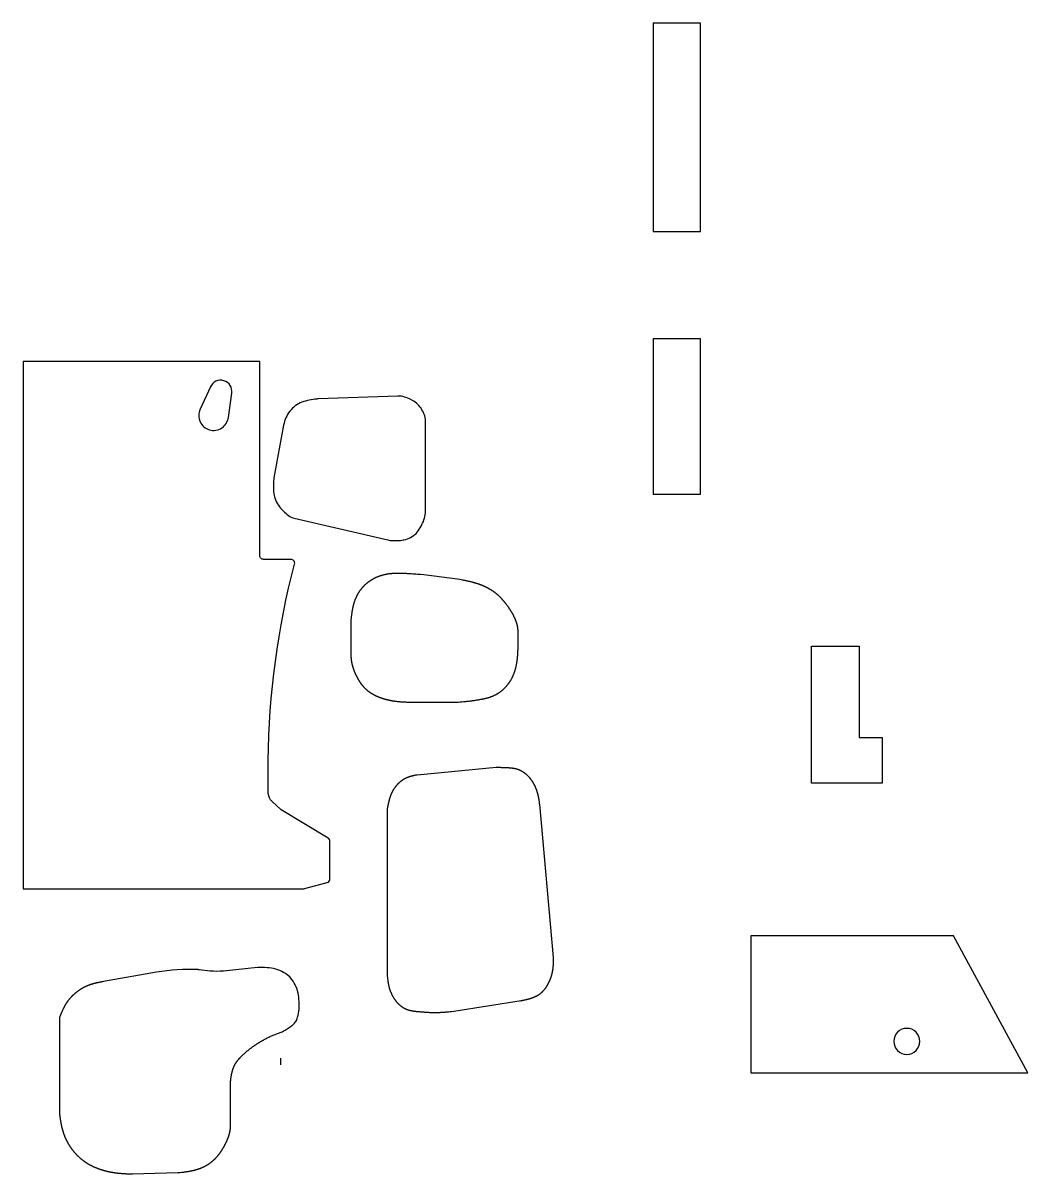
# Model space of a CAD drawing. Extents: x -2624 to 3290, y -1203 to 2810.
# Drawn here: x 586 to 3290, y -769 to 2328 of the extents above; entities that cross this region are included whole.
import ezdxf

# ---------------------------------------------------------------- set-up
doc = ezdxf.new("R2010")
doc.units = 0
doc.layers.get('0').update_dxf_attribs({"linetype": 'CONTINUOUS'})
doc.layers.add('LAYER1', color=18, linetype='CONTINUOUS')

msp = doc.modelspace()

# ---------------------------------------------------------------- linework, layer by layer
for points in [[(2281.7, 1766.8), (2409.7, 1766.8), (2409.7, 2327.8), (2281.7, 2327.8)], [(2281.7, 1060.6), (2409.7, 1060.6), (2409.7, 1478.6), (2281.7, 1478.6)]]:
    msp.add_lwpolyline(points, close=True)
msp.add_lwpolyline([(2964.4, -376.7, 0.414214), (2929.4, -411.7, 0.414214), (2964.4, -446.7, 0.414214), (2999.4, -411.7, 0.414214)], format="xyb", close=True)
at = {"layer": 'LAYER1'}
for points in [[(1343.8, -0.8), (1404.9, 15.6, 0.339454), (1412.3, 25.2), (1412.3, 126.7, 0.263597), (1407.4, 135.3), (1281.3, 210.9), (1256.3, 233.9, -0.176542), (1246.3, 254.9), (1246.3, 343.9, -0.061944), (1317, 872.3, 0.491551), (1307.3, 884.9), (1233.3, 884.9, -0.414214), (1223.3, 894.9), (1223.3, 1416.9), (586.3, 1416.9), (586.3, -1.1), (1341.2, -1.1, 0.065543)], [(1063, 1288.6, 0.458397), (1088.1, 1233.5, 0.458397), (1138.9, 1266.5), (1147.8, 1331.7, 0.891052), (1090.7, 1348.7)], [(1300.8, 1002.8, 0.108354), (1316.3, 995.5), (1567.6, 937.1, 0.041646), (1574.2, 936.1), (1578.9, 935.8), (1583.6, 935.6), (1588.2, 935.5), (1592.9, 935.5), (1597.5, 935.7), (1602.2, 936.1), (1608.9, 937.1), (1611.4, 937.6), (1616, 938.7), (1620.5, 940.2), (1624.9, 941.9), (1629.2, 943.9), (1633.3, 946.2), (1637.1, 948.8), (1639.9, 951.1), (1644, 954.9), (1647.1, 958.4), (1649.9, 962.1), (1652.5, 965.9), (1655, 970), (1657.3, 974.1), (1660.5, 980.4), (1661.5, 982.7), (1663.5, 987), (1665.2, 991.4), (1666.7, 995.9), (1667.9, 1000.4), (1668.7, 1004.9), (1668.9, 1009.6), (1668.9, 1262.1), (1668.2, 1266.5), (1667.1, 1270.9), (1665.7, 1275.3), (1664, 1279.5), (1662, 1283.6), (1659.8, 1287.6), (1657.3, 1291.5), (1655.2, 1294.3), (1651.6, 1298.5), (1648.4, 1301.7), (1645.1, 1304.8), (1641.5, 1307.6), (1637.8, 1310.2), (1633.9, 1312.6), (1628.2, 1315.8), (1625.9, 1316.9), (1621.7, 1318.7), (1617.4, 1320.4), (1613, 1321.7), (1608.6, 1322.8), (1604.2, 1323.7), (1599.7, 1324.2), (1595.2, 1324.4), (1380.1, 1316.5, 0.020033), (1376.9, 1316.3), (1371.7, 1315.6), (1366.6, 1314.9), (1361.4, 1314.1), (1356.4, 1313.2), (1351.4, 1312.1), (1346.4, 1310.9), (1341.6, 1309.4), (1336.8, 1307.7), (1332.1, 1305.7), (1327.6, 1303.4), (1323.2, 1300.8), (1319, 1297.9), (1314.9, 1294.7), (1311, 1291.3), (1307.4, 1287.5), (1304.1, 1283.6), (1301.1, 1279.4), (1298.3, 1275.1), (1296, 1270.6), (1293.9, 1265.9), (1292, 1261.2), (1290.2, 1256.4), (1288.6, 1251.5, 0.035134), (1287.2, 1246.1), (1261.6, 1104.5, 0.024518), (1261.1, 1100.6), (1260.7, 1095.7), (1260.4, 1090.8), (1260.1, 1085.8), (1260, 1080.9), (1260, 1076.1), (1260.1, 1071.2), (1260.5, 1066.4), (1261.1, 1061.7), (1262, 1056.9), (1262.9, 1053.1), (1264.6, 1047.7), (1266.4, 1043.1), (1268.5, 1038.7), (1270.9, 1034.4), (1273.5, 1030.3), (1276.4, 1026.3), (1278.9, 1023.1), (1282.6, 1018.9), (1286, 1015.4), (1289.6, 1012.1), (1293.2, 1008.9), (1297, 1005.8)], [(880.8, -768.5), (1003.3, -764.8, 0.018859), (1006.3, -764.6), (1009.4, -764.3), (1012.6, -763.9), (1014.2, -763.7), (1015.8, -763.6), (1017.3, -763.4), (1018.9, -763.2), (1020.5, -763), (1022.1, -762.8), (1023.6, -762.6), (1025.2, -762.4), (1026.8, -762.2), (1028.3, -761.9), (1029.9, -761.7), (1031.5, -761.4), (1033, -761.2), (1033.8, -761.1), (1034.6, -760.9), (1035.4, -760.8), (1036.1, -760.6), (1036.9, -760.5), (1037.7, -760.4), (1038.5, -760.2), (1039.2, -760.1), (1040, -759.9), (1040.8, -759.7), (1041.6, -759.6), (1042.3, -759.4), (1043.1, -759.2), (1043.9, -759.1), (1044.6, -758.9), (1045.4, -758.7), (1046.2, -758.5), (1046.9, -758.3), (1047.7, -758.1), (1048.5, -757.9), (1049.2, -757.7), (1050, -757.5), (1050.8, -757.3), (1051.5, -757.1), (1052.3, -756.9), (1053, -756.7), (1053.8, -756.5), (1054.5, -756.2), (1055.3, -756), (1056.1, -755.8), (1056.8, -755.5), (1057.6, -755.3), (1058.3, -755), (1059.1, -754.7), (1059.8, -754.5), (1060.6, -754.2), (1061.3, -753.9), (1062, -753.7), (1062.8, -753.4), (1063.5, -753.1), (1064.3, -752.8), (1065, -752.5), (1065.7, -752.2), (1066.5, -751.9), (1067.2, -751.6), (1067.9, -751.2), (1068.7, -750.9), (1069.4, -750.6), (1070.1, -750.3), (1070.8, -749.9), (1071.6, -749.6), (1072.3, -749.2), (1073, -748.9), (1073.7, -748.5), (1074.4, -748.2), (1075.1, -747.8), (1075.8, -747.4), (1076.5, -747.1), (1077.3, -746.7), (1078, -746.3), (1078.6, -745.9), (1079.3, -745.5), (1080, -745.1), (1080.7, -744.7), (1081.4, -744.3), (1082.1, -743.9), (1082.8, -743.5), (1083.5, -743.1), (1084.1, -742.7), (1084.8, -742.2), (1085.5, -741.8), (1086.1, -741.4), (1086.8, -740.9), (1087.4, -740.5), (1088.1, -740), (1088.8, -739.6), (1089.4, -739.1), (1090, -738.6), (1090.7, -738.2), (1091.3, -737.7), (1092, -737.2), (1092.6, -736.8), (1093.2, -736.3), (1093.8, -735.8), (1094.5, -735.3), (1095.1, -734.8), (1095.7, -734.3), (1096.3, -733.8), (1096.9, -733.3), (1097.5, -732.8), (1098.1, -732.2), (1098.7, -731.7), (1099.3, -731.2), (1099.9, -730.6), (1100.4, -730.1), (1101, -729.6), (1101.6, -729), (1102.1, -728.5), (1102.7, -727.9), (1103.3, -727.4), (1103.8, -726.8), (1104.4, -726.2), (1104.9, -725.7), (1105.5, -725.1), (1106, -724.5), (1106.5, -724), (1107.1, -723.4), (1107.6, -722.8), (1108.1, -722.2), (1108.6, -721.6), (1109.2, -721), (1109.7, -720.4), (1110.2, -719.8), (1110.7, -719.2), (1111.2, -718.6), (1111.7, -718), (1112.2, -717.4), (1112.7, -716.7), (1113.2, -716.1), (1113.6, -715.5), (1114.1, -714.9), (1114.6, -714.2), (1115.1, -713.6), (1115.6, -713), (1116, -712.3), (1116.5, -711.7), (1117, -711), (1117.4, -710.4), (1117.9, -709.7), (1118.3, -709.1), (1118.8, -708.4), (1119.2, -707.8), (1119.7, -707.1), (1120.1, -706.4), (1120.5, -705.8), (1121, -705.1), (1121.4, -704.4), (1121.8, -703.8), (1122.3, -703.1), (1122.7, -702.4), (1123.1, -701.7), (1123.5, -701), (1123.9, -700.3), (1124.4, -699.7), (1124.8, -699), (1125.2, -698.3), (1125.6, -697.6), (1126, -696.9), (1126.4, -696.2), (1126.8, -695.5), (1127.2, -694.8), (1127.6, -694.1), (1128, -693.4), (1128.3, -692.7), (1128.7, -692), (1129.1, -691.2), (1129.5, -690.5), (1129.9, -689.8), (1130.2, -689.1), (1130.6, -688.4), (1131, -687.7), (1131.3, -686.9), (1131.7, -686.2), (1132, -685.5), (1132.4, -684.8), (1132.7, -684), (1133.1, -683.3), (1133.4, -682.6), (1133.8, -681.9), (1134.1, -681.1), (1134.4, -680.4), (1134.8, -679.7), (1135.1, -678.9), (1135.4, -678.2), (1135.7, -677.4), (1136, -676.7), (1136.3, -676), (1136.6, -675.2), (1136.9, -674.5), (1137.2, -673.7), (1137.5, -673), (1137.8, -672.2), (1138.1, -671.5), (1138.4, -670.7), (1138.6, -670), (1138.9, -669.2), (1139.2, -668.5), (1139.4, -667.7), (1139.7, -666.9), (1139.9, -666.2), (1140.1, -665.4), (1140.4, -664.7), (1140.6, -663.9), (1140.8, -663.2), (1141.1, -662.4), (1141.3, -661.6), (1141.5, -660.9), (1141.7, -660.1), (1141.9, -659.3), (1142.1, -658.6), (1142.3, -657.8), (1142.4, -657), (1142.6, -656.3), (1142.8, -655.5), (1143, -654.7), (1143.1, -653.9), (1143.3, -653.2), (1143.4, -652.4), (1143.5, -651.6), (1143.7, -650.9), (1143.8, -650.1), (1143.9, -649.3), (1144, -648.5), (1144.1, -647.7), (1144.2, -647), (1144.3, -646.2), (1144.4, -645.4), (1144.5, -644.6), (1144.6, -643.9), (1144.6, -643.1), (1144.7, -642.3), (1144.8, -641.5), (1144.8, -521.4, -0.035706), (1145.2, -515.7), (1145.5, -513.1), (1145.7, -511.8), (1145.9, -510.5), (1146.1, -509.2), (1146.3, -507.9), (1146.6, -506.6), (1146.8, -505.3), (1147, -504), (1147.2, -502.7), (1147.5, -501.4), (1147.6, -500.8), (1147.7, -500.2), (1147.8, -499.5), (1148, -498.9), (1148.1, -498.2), (1148.2, -497.6), (1148.4, -497), (1148.5, -496.3), (1148.7, -495.7), (1148.8, -495.1), (1149, -494.5), (1149.1, -493.8), (1149.3, -493.2), (1149.4, -492.6), (1149.6, -492), (1149.8, -491.4), (1149.9, -490.7), (1150.1, -490.1), (1150.3, -489.5), (1150.5, -488.9), (1150.6, -488.3), (1150.8, -487.7), (1151, -487.1), (1151.2, -486.5), (1151.4, -485.9), (1151.6, -485.3), (1151.8, -484.7), (1152, -484.1), (1152.3, -483.5), (1152.5, -482.9), (1152.7, -482.3), (1153, -481.7), (1153.2, -481.1), (1153.4, -480.5), (1153.7, -479.9), (1153.9, -479.4), (1154.2, -478.8), (1154.5, -478.2), (1154.7, -477.6), (1155, -477.1), (1155.3, -476.5), (1155.6, -475.9), (1155.8, -475.4), (1156.1, -474.8), (1156.4, -474.3), (1156.8, -473.7), (1157.1, -473.1), (1157.4, -472.6), (1157.7, -472.1), (1158, -471.5), (1158.4, -471), (1158.7, -470.4), (1159, -469.9), (1159.4, -469.4), (1159.7, -468.8), (1160.1, -468.3), (1160.5, -467.8), (1160.8, -467.2), (1161.2, -466.7), (1161.6, -466.2), (1161.9, -465.7), (1162.3, -465.2), (1162.7, -464.6), (1163.1, -464.1), (1163.5, -463.6), (1163.9, -463.1), (1164.3, -462.6), (1164.7, -462.1), (1165.1, -461.6), (1165.5, -461.1), (1165.9, -460.6), (1166.3, -460.1), (1166.8, -459.6), (1167.2, -459.1), (1167.6, -458.6), (1168, -458.1), (1168.5, -457.7), (1168.9, -457.2), (1169.3, -456.7), (1169.8, -456.2), (1170.2, -455.7), (1170.7, -455.3), (1171.1, -454.8), (1171.6, -454.3), (1172, -453.8), (1172.5, -453.4), (1172.9, -452.9), (1173.4, -452.4), (1173.9, -452), (1174.3, -451.5), (1174.8, -451), (1175.3, -450.6), (1176.2, -449.7), (1177.2, -448.8), (1178.1, -447.9), (1179.1, -447), (1180, -446.1), (1181, -445.2), (1182, -444.3), (1182.9, -443.5), (1183.9, -442.6), (1184.9, -441.7), (1185.9, -440.9), (1186.9, -440), (1187.8, -439.2), (1188.8, -438.4), (1189.8, -437.5), (1190.8, -436.7), (1191.8, -435.9), (1192.8, -435.1), (1193.8, -434.3), (1194.8, -433.5), (1195.8, -432.7), (1196.9, -431.9), (1197.9, -431.1), (1198.9, -430.3), (1199.9, -429.5), (1200.9, -428.8), (1202, -428), (1203, -427.2), (1204, -426.5), (1205.1, -425.7), (1206.1, -425), (1207.2, -424.3), (1208.2, -423.5), (1209.3, -422.8), (1210.3, -422.1), (1211.4, -421.4), (1212.5, -420.7), (1213.5, -420), (1214.6, -419.3), (1215.7, -418.6), (1216.8, -417.9), (1217.9, -417.2), (1218.9, -416.5), (1220, -415.8), (1221.1, -415.2), (1222.2, -414.5), (1223.3, -413.9), (1224.4, -413.2), (1225.5, -412.5), (1226.6, -411.9), (1227.8, -411.3), (1228.9, -410.6), (1230, -410), (1231.1, -409.3), (1232.2, -408.7), (1233.3, -408.1), (1234.5, -407.5), (1235.6, -406.8), (1236.7, -406.2), (1237.9, -405.6), (1239, -405), (1241.3, -403.8), (1243.5, -402.5), (1245.8, -401.3), (1248.1, -400.1), (1250.4, -398.9, -0.031309), (1254.9, -396.8), (1280.9, -387, 0.039688), (1286.6, -384.3), (1286.5, -384.4), (1289.1, -382.8), (1291.8, -381.3), (1294.4, -379.7), (1297.1, -378.1), (1299.7, -376.5), (1302.8, -374.5), (1304.9, -373.1), (1307.4, -371.3), (1309.9, -369.4), (1312.3, -367.4), (1314.5, -365.4), (1316.7, -363.1), (1318.8, -360.5), (1320.3, -358.2), (1321.8, -355.6), (1323.1, -352.8), (1324.3, -349.9), (1325.3, -347), (1326.2, -344), (1326.8, -341.5), (1327.5, -337.9), (1328, -334.9), (1328.4, -331.8), (1328.8, -328.8), (1329.1, -325.7), (1329.3, -322.6), (1329.6, -319.6), (1329.7, -317.7, 0.028073), (1329.7, -315.4), (1329.5, -310.7), (1329.2, -304.8), (1328.8, -299), (1328.2, -293.2), (1327.4, -287.5), (1326.4, -281.8), (1325.1, -276.2), (1323.8, -271.5), (1321.5, -265.2), (1319, -259.9), (1316.3, -254.8), (1313.1, -249.8), (1309.7, -245.1), (1305.8, -240.7), (1303.8, -238.5), (1297.2, -232.8), (1292.5, -229.3), (1287.5, -226.2), (1282.4, -223.5), (1277, -221.1), (1271.6, -219), (1266.8, -217.5), (1260.4, -216), (1254.7, -214.9), (1249, -214.1), (1243.2, -213.6), (1237.4, -213.1), (1231.6, -212.8), (1229.5, -212.7, 0.037514), (1217.6, -213), (1125.5, -222.5, -0.047559), (1089.7, -222.7), (1060.4, -219.1, 0.018863), (1057.3, -218.8, 0.055805), (945.8, -225.9), (802.9, -251.1), (800.4, -251.5), (797.9, -252), (796.7, -252.2), (795.4, -252.4), (794.2, -252.7), (792.9, -252.9), (791.7, -253.1), (790.5, -253.4), (789.2, -253.6), (788, -253.9), (786.7, -254.1), (785.5, -254.4), (784.3, -254.7), (783, -255), (781.8, -255.2), (780.6, -255.5), (779.3, -255.8), (778.1, -256.1), (776.9, -256.5), (776.3, -256.6), (775.7, -256.8), (775.1, -256.9), (774.5, -257.1), (773.9, -257.3), (773.2, -257.5), (772.6, -257.6), (772, -257.8), (771.4, -258), (770.8, -258.2), (770.2, -258.4), (769.6, -258.6), (769, -258.8), (768.4, -259), (767.8, -259.2), (767.2, -259.4), (766.6, -259.6), (766, -259.8), (765.5, -260), (764.9, -260.2), (764.3, -260.4), (763.7, -260.6), (763.1, -260.9), (762.5, -261.1), (761.9, -261.3), (761.3, -261.6), (760.7, -261.8), (760.2, -262), (759.6, -262.3), (759, -262.5), (758.4, -262.8), (757.8, -263), (757.3, -263.3), (756.7, -263.5), (756.1, -263.8), (755.5, -264.1), (754.9, -264.3), (754.4, -264.6), (753.8, -264.9), (753.2, -265.2), (752.7, -265.4), (752.1, -265.7), (751.5, -266), (751, -266.3), (750.4, -266.6), (749.8, -266.9), (749.3, -267.2), (748.7, -267.5), (748.2, -267.8), (747.6, -268.1), (747.1, -268.4), (746.5, -268.7), (746, -269), (745.4, -269.3), (744.9, -269.6), (744.3, -270), (743.8, -270.3), (743.2, -270.6), (742.7, -270.9), (742.1, -271.3), (741.6, -271.6), (741.1, -272), (740.5, -272.3), (740, -272.6), (739.4, -273), (738.9, -273.3), (738.4, -273.7), (737.9, -274), (737.3, -274.4), (736.8, -274.7), (736.3, -275.1), (735.8, -275.5), (735.2, -275.8), (734.7, -276.2), (734.2, -276.6), (733.7, -277), (733.2, -277.3), (732.7, -277.7), (732.2, -278.1), (731.6, -278.5), (731.1, -278.9), (730.6, -279.2), (730.1, -279.6), (729.6, -280), (729.1, -280.4), (728.6, -280.8), (728.1, -281.2), (727.6, -281.6), (727.1, -282), (726.7, -282.4), (726.2, -282.8), (725.7, -283.3), (725.2, -283.7), (724.7, -284.1), (724.2, -284.5), (723.8, -284.9), (723.3, -285.3), (722.8, -285.8), (722.3, -286.2), (721.9, -286.6), (721.4, -287.1), (720.9, -287.5), (720.5, -287.9), (720, -288.4), (719.5, -288.8), (719.1, -289.2), (718.6, -289.7), (718.2, -290.1), (717.7, -290.6), (717.3, -291), (716.8, -291.5), (716.4, -291.9), (716, -292.4), (715.5, -292.9), (715.1, -293.3), (714.7, -293.8), (714.2, -294.3), (713.8, -294.7), (713.4, -295.2), (712.9, -295.7), (712.5, -296.1), (712.1, -296.6), (711.7, -297.1), (711.3, -297.6), (710.9, -298.1), (710.5, -298.6), (710.1, -299), (709.7, -299.5), (709.3, -300), (708.9, -300.5), (708.5, -301), (708.1, -301.5), (707.7, -302), (707.3, -302.5), (706.9, -303), (706.6, -303.5), (706.2, -304), (705.8, -304.5), (705.4, -305), (705.1, -305.6), (704.7, -306.1), (704.4, -306.6), (704, -307.1), (703.6, -307.6), (703.3, -308.2), (702.9, -308.7), (702.6, -309.2), (702.3, -309.7), (701.9, -310.3), (701.6, -310.8), (701.3, -311.3), (700.9, -311.9), (700.6, -312.4), (700.3, -313), (700, -313.5), (699.6, -314), (699.3, -314.6), (699, -315.1), (698.7, -315.7), (698.4, -316.2), (698.1, -316.8), (697.8, -317.3), (697.5, -317.9), (697.2, -318.4), (696.9, -319), (696.6, -319.6), (696.4, -320.1), (696.1, -320.7), (695.8, -321.2), (695.5, -321.8), (695.2, -322.4), (695, -322.9), (694.7, -323.5), (694.4, -324.1), (693.9, -325.2), (693.4, -326.4), (692.8, -327.5), (692.3, -328.7), (691.8, -329.8), (691.3, -331), (690.8, -332.2), (690.4, -333.3), (689.9, -334.5), (689.4, -335.7), (688.9, -336.9), (688.4, -338), (688, -339.2), (687.5, -340.4), (686.6, -342.8), (685.7, -345.1), (684.8, -347.5), (684.8, -605.7, 0.035234), (685.2, -611.3), (685.8, -615.6), (686.1, -617.8), (686.4, -619.9), (686.7, -622.1), (687.1, -624.2), (687.4, -626.4), (687.8, -628.5), (688.2, -630.7), (688.4, -631.7), (688.5, -632.8), (688.7, -633.9), (689, -634.9), (689.2, -636), (689.4, -637.1), (689.6, -638.1), (689.8, -639.2), (690, -640.2), (690.3, -641.3), (690.5, -642.4), (690.8, -643.4), (691, -644.5), (691.3, -645.5), (691.5, -646.6), (691.8, -647.6), (692.1, -648.7), (692.4, -649.7), (692.7, -650.8), (693, -651.8), (693.3, -652.9), (693.6, -653.9), (693.9, -655), (694.2, -656), (694.6, -657), (694.9, -658.1), (695.3, -659.1), (695.6, -660.1), (696, -661.2), (696.4, -662.2), (696.7, -663.2), (697.1, -664.3), (697.5, -665.3), (697.9, -666.3), (698.3, -667.3), (698.8, -668.3), (699.2, -669.3), (699.6, -670.4), (700.1, -671.4), (700.5, -672.4), (701, -673.4), (701.4, -674.4), (701.9, -675.4), (702.4, -676.4), (702.9, -677.3), (703.4, -678.3), (703.9, -679.3), (704.4, -680.3), (704.9, -681.3), (705.4, -682.3), (705.9, -683.2), (706.5, -684.2), (707, -685.2), (707.5, -686.1), (708.1, -687.1), (708.7, -688), (709.2, -689), (709.8, -689.9), (710.4, -690.9), (711, -691.8), (711.6, -692.7), (712.2, -693.7), (712.8, -694.6), (713.4, -695.5), (714, -696.4), (714.6, -697.3), (715.3, -698.2), (715.9, -699.2), (716.5, -700.1), (717.2, -700.9), (717.9, -701.8), (718.5, -702.7), (719.2, -703.6), (719.9, -704.5), (720.5, -705.3), (721.2, -706.2), (721.9, -707.1), (722.6, -707.9), (723.3, -708.8), (724, -709.6), (724.8, -710.5), (725.5, -711.3), (726.2, -712.1), (727, -713), (727.7, -713.8), (728.4, -714.6), (729.2, -715.4), (730, -716.2), (730.7, -717), (731.5, -717.8), (732.3, -718.6), (733.1, -719.3), (733.8, -720.1), (734.6, -720.9), (735.4, -721.6), (736.2, -722.4), (737, -723.1), (737.9, -723.9), (738.7, -724.6), (739.5, -725.3), (740.3, -726.1), (741.2, -726.8), (742, -727.5), (742.8, -728.2), (743.7, -728.9), (744.6, -729.6), (745.4, -730.2), (746.3, -730.9), (747.2, -731.6), (748, -732.2), (748.9, -732.9), (749.8, -733.5), (750.7, -734.2), (751.6, -734.8), (752.5, -735.4), (753.4, -736.1), (754.3, -736.7), (755.2, -737.3), (756.1, -737.9), (757, -738.5), (758, -739.1), (758.9, -739.6), (759.8, -740.2), (760.8, -740.8), (761.7, -741.3), (762.7, -741.9), (763.6, -742.4), (764.6, -743), (765.5, -743.5), (766.5, -744), (767.4, -744.5), (768.4, -745), (769.4, -745.5), (770.4, -746), (771.3, -746.5), (772.3, -747), (773.3, -747.5), (774.3, -748), (775.3, -748.4), (776.3, -748.9), (777.3, -749.4), (778.3, -749.8), (779.3, -750.2), (780.3, -750.7), (781.3, -751.1), (782.3, -751.5), (783.3, -752), (784.4, -752.4), (785.4, -752.8), (786.4, -753.2), (787.4, -753.6), (788.5, -753.9), (789.5, -754.3), (790.5, -754.7), (791.6, -755.1), (792.6, -755.4), (793.6, -755.8), (794.7, -756.1), (795.7, -756.5), (796.8, -756.8), (797.8, -757.2), (798.9, -757.5), (799.9, -757.8), (801, -758.1), (802, -758.4), (803.1, -758.7), (804.1, -759), (805.2, -759.3), (806.3, -759.6), (807.3, -759.9), (808.4, -760.2), (809.5, -760.4), (810.5, -760.7), (811.6, -761), (812.7, -761.2), (813.7, -761.5), (814.8, -761.7), (815.9, -761.9), (817, -762.2), (818, -762.4), (819.1, -762.6), (820.2, -762.8), (821.3, -763.1), (822.3, -763.3), (823.4, -763.5), (824.5, -763.6), (825.6, -763.8), (826.7, -764), (827.7, -764.2), (828.8, -764.4), (829.9, -764.5), (831, -764.7), (832.1, -764.9), (833.1, -765), (834.2, -765.2), (835.3, -765.3), (836.4, -765.4), (837.5, -765.6), (838.5, -765.7), (839.6, -765.8), (840.7, -766), (841.8, -766.1), (843.9, -766.3), (846.1, -766.5), (848.3, -766.7), (850.4, -766.9), (852.6, -767), (854.8, -767.2), (856.9, -767.4), (859.1, -767.5), (861.3, -767.6), (863.4, -767.7), (865.6, -767.8), (867.8, -768), (869.9, -768.1), (872.1, -768.2), (876.4, -768.3)]]:
    msp.add_lwpolyline(points, format="xyb", close=True, dxfattribs=at)
for points in [[(1468.6, 623.5), (1468.7, 622.6), (1468.7, 621.6), (1468.8, 620.7), (1468.9, 619.8), (1468.9, 618.8), (1469, 617.9), (1469.1, 617), (1469.2, 616.1), (1469.4, 615.1), (1469.5, 614.2), (1469.6, 613.3), (1469.8, 612.3), (1469.9, 611.4), (1470.1, 610.5), (1470.2, 609.6), (1470.4, 608.6), (1470.6, 607.7), (1470.7, 606.8), (1470.9, 605.9), (1471.1, 605), (1471.3, 604), (1471.5, 603.1), (1471.8, 602.2), (1472, 601.3), (1472.2, 600.4), (1472.5, 599.5), (1472.7, 598.6), (1472.9, 597.7), (1473.2, 596.7), (1473.5, 595.8), (1473.7, 594.9), (1474, 594), (1474.3, 593.1), (1474.6, 592.2), (1474.9, 591.3), (1475.2, 590.4), (1475.5, 589.5), (1475.8, 588.6), (1476.1, 587.8), (1476.5, 586.9), (1476.8, 586), (1477.1, 585.1), (1477.5, 584.2), (1477.8, 583.3), (1478.2, 582.5), (1478.5, 581.6), (1478.9, 580.7), (1479.3, 579.8), (1479.6, 579), (1480, 578.1), (1480.4, 577.2), (1480.8, 576.3), (1481.2, 575.5), (1481.6, 574.6), (1482, 573.8), (1482.4, 572.9), (1482.8, 572.1), (1483.3, 571.2), (1483.7, 570.4), (1484.1, 569.5), (1484.6, 568.7), (1485, 567.8), (1485.4, 567), (1485.9, 566.1), (1486.3, 565.3), (1486.8, 564.5), (1487.3, 563.7), (1487.7, 562.8), (1488.2, 562), (1488.7, 561.2), (1489.2, 560.4), (1489.7, 559.6), (1490.2, 558.8), (1490.7, 558), (1491.2, 557.2), (1491.7, 556.4), (1492.2, 555.6), (1492.7, 554.8), (1493.3, 554), (1493.8, 553.2), (1494.3, 552.5), (1494.9, 551.7), (1495.4, 550.9), (1496, 550.2), (1496.5, 549.4), (1497.1, 548.7), (1497.7, 547.9), (1498.3, 547.2), (1498.9, 546.5), (1499.4, 545.7), (1500, 545), (1500.7, 544.3), (1501.3, 543.6), (1501.9, 542.9), (1502.5, 542.2), (1503.1, 541.5), (1503.8, 540.8), (1504.4, 540.1), (1505.1, 539.5), (1505.7, 538.8), (1506.4, 538.1), (1507, 537.5), (1507.7, 536.8), (1508.4, 536.2), (1509.1, 535.6), (1509.8, 535), (1510.5, 534.3), (1511.2, 533.7), (1511.9, 533.1), (1512.6, 532.5), (1513.3, 531.9), (1514.1, 531.3), (1514.8, 530.8), (1515.6, 530.2), (1516.3, 529.6), (1517.1, 529.1), (1517.8, 528.5), (1518.6, 528), (1519.4, 527.4), (1520.1, 526.9), (1520.9, 526.4), (1521.7, 525.9), (1522.5, 525.4), (1523.3, 524.9), (1524.1, 524.4), (1524.9, 523.9), (1525.7, 523.4), (1526.5, 522.9), (1527.3, 522.4), (1528.2, 522), (1529, 521.5), (1529.8, 521.1), (1530.6, 520.6), (1531.5, 520.2), (1532.3, 519.7), (1533.2, 519.3), (1534, 518.9), (1534.9, 518.5), (1535.7, 518.1), (1536.6, 517.7), (1537.5, 517.3), (1538.3, 516.9), (1539.2, 516.5), (1540.1, 516.1), (1540.9, 515.7), (1541.8, 515.4), (1542.7, 515), (1543.6, 514.6), (1544.5, 514.3), (1545.3, 513.9), (1546.2, 513.6), (1547.1, 513.3), (1548, 512.9), (1548.9, 512.6), (1549.8, 512.3), (1550.7, 512), (1551.6, 511.7), (1552.5, 511.4), (1553.4, 511.1), (1554.3, 510.8), (1555.2, 510.5), (1556.1, 510.2), (1557, 510), (1557.9, 509.7), (1558.9, 509.4), (1559.8, 509.2), (1560.7, 508.9), (1561.6, 508.7), (1562.5, 508.4), (1563.4, 508.2), (1564.3, 508), (1565.2, 507.8), (1566.1, 507.5), (1567.1, 507.3), (1568, 507.1), (1568.9, 506.9), (1569.8, 506.7), (1570.7, 506.5), (1571.6, 506.3), (1572.6, 506.1), (1573.5, 505.9), (1574.4, 505.8), (1575.3, 505.6), (1576.3, 505.4), (1577.2, 505.2), (1578.1, 505.1), (1579, 504.9), (1579.9, 504.8), (1580.9, 504.6), (1581.8, 504.5), (1582.7, 504.3), (1583.6, 504.2), (1584.6, 504.1), (1585.5, 503.9), (1586.4, 503.8), (1587.3, 503.7), (1589.2, 503.4), (1591.1, 503.2), (1592.9, 503), (1594.8, 502.8), (1596.7, 502.6), (1598.5, 502.4), (1600.4, 502.3), (1602.3, 502.1), (1604.1, 502), (1606, 501.8), (1607.9, 501.7), (1609.7, 501.6), (1611.6, 501.5), (1613.5, 501.4), (1615.4, 501.3), (1617.2, 501.2), (1619.1, 501.1), (1621, 501.1), (1622.9, 501), (1624.8, 500.9), (1626.7, 500.9), (1628.5, 500.8), (1632.3, 500.7), (1636.1, 500.7), (1639.8, 500.6), (1643.6, 500.5), (1753.6, 500.5), (1758.1, 500.9), (1762.5, 501.4), (1767, 501.8), (1771.5, 502.2), (1773.7, 502.5), (1775.9, 502.7), (1778.1, 502.9), (1780.4, 503.2), (1782.6, 503.4), (1784.8, 503.7), (1787.1, 503.9), (1789.3, 504.2), (1791.5, 504.5), (1793.7, 504.7), (1795.9, 505), (1798.2, 505.3), (1800.4, 505.6), (1802.6, 505.9), (1804.8, 506.3), (1807, 506.6), (1809.3, 506.9), (1811.5, 507.3), (1813.7, 507.7), (1815.9, 508), (1818.1, 508.4), (1820.3, 508.8), (1821.4, 509), (1822.5, 509.3), (1823.6, 509.5), (1824.7, 509.7), (1825.8, 509.9), (1826.9, 510.1), (1828, 510.4), (1829.1, 510.6), (1830.2, 510.9), (1831.3, 511.1), (1832.4, 511.4), (1833.5, 511.7), (1834.6, 512), (1835.7, 512.2), (1836.8, 512.5), (1837.8, 512.8), (1838.9, 513.2), (1840, 513.5), (1841.1, 513.8), (1842.1, 514.2), (1843.2, 514.5), (1844.2, 514.9), (1845.3, 515.3), (1846.4, 515.6), (1847.4, 516), (1848.5, 516.5), (1849.5, 516.9), (1850.5, 517.3), (1851.6, 517.8), (1852.6, 518.2), (1853.6, 518.7), (1854.6, 519.2), (1855.6, 519.7), (1856.7, 520.2), (1857.7, 520.7), (1858.7, 521.2), (1859.7, 521.8), (1860.6, 522.3), (1861.6, 522.9), (1862.6, 523.5), (1863.6, 524.1), (1864.5, 524.7), (1865.5, 525.3), (1866.4, 525.9), (1867.4, 526.5), (1868.3, 527.2), (1869.3, 527.8), (1870.2, 528.5), (1871.1, 529.2), (1872, 529.8), (1872.9, 530.5), (1873.8, 531.2), (1874.7, 531.9), (1875.6, 532.7), (1876.4, 533.4), (1877.3, 534.1), (1878.2, 534.9), (1879, 535.6), (1879.9, 536.4), (1880.7, 537.2), (1881.5, 538), (1882.3, 538.8), (1883.1, 539.6), (1883.9, 540.4), (1884.7, 541.2), (1885.5, 542), (1886.3, 542.9), (1887, 543.7), (1887.8, 544.6), (1888.5, 545.4), (1889.3, 546.3), (1890, 547.2), (1890.7, 548), (1891.4, 548.9), (1892.1, 549.8), (1892.8, 550.7), (1893.4, 551.6), (1894.1, 552.6), (1894.7, 553.5), (1895.4, 554.4), (1896, 555.4), (1896.6, 556.3), (1897.2, 557.2), (1897.8, 558.2), (1898.4, 559.2), (1899, 560.1), (1899.6, 561.1), (1900.1, 562.1), (1900.7, 563.1), (1901.2, 564.1), (1901.7, 565.1), (1902.3, 566.1), (1902.8, 567.1), (1903.3, 568.1), (1903.8, 569.1), (1904.2, 570.1), (1904.7, 571.1), (1905.2, 572.2), (1905.6, 573.2), (1906, 574.2), (1906.5, 575.3), (1906.9, 576.3), (1907.3, 577.4), (1907.7, 578.4), (1908.1, 579.5), (1908.5, 580.5), (1908.9, 581.6), (1909.2, 582.7), (1909.6, 583.7), (1909.9, 584.8), (1910.3, 585.9), (1910.6, 587), (1910.9, 588), (1911.2, 589.1), (1911.5, 590.2), (1911.8, 591.3), (1912.1, 592.4), (1912.4, 593.5), (1912.6, 594.6), (1912.9, 595.7), (1913.1, 596.7), (1913.4, 597.8), (1913.6, 598.9), (1913.8, 600), (1914.1, 601.1), (1914.3, 602.2), (1914.5, 603.3), (1914.7, 604.4), (1914.9, 605.6), (1915, 606.7), (1915.2, 607.8), (1915.4, 608.9), (1915.6, 610), (1915.7, 611.1), (1915.9, 612.2), (1916, 613.3), (1916.1, 614.4), (1916.3, 615.6), (1916.4, 616.7), (1916.5, 617.8), (1916.6, 618.9), (1916.8, 620), (1916.9, 621.1), (1917, 622.3), (1917.1, 623.4), (1917.2, 624.5), (1917.3, 625.6), (1917.3, 626.7), (1917.4, 627.9), (1917.5, 629), (1917.7, 631.2), (1917.8, 633.5), (1917.9, 635.7), (1918, 637.9), (1918.1, 640.2), (1918.2, 642.4), (1918.3, 644.7), (1918.3, 646.9), (1918.4, 649.1), (1918.5, 651.4), (1918.5, 653.6), (1918.5, 655.9), (1918.6, 658.1), (1918.6, 660.3), (1918.6, 662.6), (1918.6, 664.8), (1918.6, 667.1), (1918.6, 671.5), (1918.6, 676), (1918.6, 680.5), (1918.6, 682.4), (1918.6, 684.2), (1918.6, 686.1), (1918.5, 687), (1918.5, 687.9), (1918.5, 688.9), (1918.5, 689.8), (1918.4, 690.7), (1918.4, 691.6), (1918.3, 692.6), (1918.3, 693.5), (1918.2, 694.4), (1918.2, 695.3), (1918.1, 696.2), (1918, 697.2), (1917.9, 698.1), (1917.8, 699), (1917.7, 699.9), (1917.6, 700.8), (1917.4, 701.7), (1917.3, 702.6), (1917.1, 703.5), (1916.9, 704.5), (1916.8, 705.4), (1916.6, 706.3), (1916.4, 707.2), (1916.2, 708.1), (1915.9, 709), (1915.7, 709.9), (1915.5, 710.8), (1915.2, 711.6), (1915, 712.5), (1914.7, 713.4), (1914.4, 714.3), (1914.1, 715.2), (1913.9, 716.1), (1913.6, 717), (1913.2, 717.8), (1912.9, 718.7), (1912.6, 719.6), (1912.3, 720.4), (1911.9, 721.3), (1911.6, 722.2), (1911.2, 723), (1910.9, 723.9), (1910.5, 724.8), (1910.2, 725.6), (1909.8, 726.5), (1909.4, 727.3), (1909, 728.2), (1908.6, 729), (1908.2, 729.8), (1907.8, 730.7), (1907.4, 731.5), (1907, 732.3), (1906.6, 733.2), (1906.1, 734), (1905.7, 734.8), (1905.3, 735.6), (1904.8, 736.4), (1904.4, 737.3), (1904, 738.1), (1903.5, 738.9), (1903.1, 739.7), (1902.6, 740.5), (1902.1, 741.3), (1901.7, 742.1), (1901.2, 742.9), (1900.7, 743.7), (1900.2, 744.4), (1899.7, 745.2), (1899.3, 746), (1898.8, 746.8), (1898.3, 747.6), (1897.8, 748.4), (1897.3, 749.1), (1896.8, 749.9), (1896.2, 750.7), (1895.7, 751.4), (1895.2, 752.2), (1894.7, 753), (1894.2, 753.7), (1893.6, 754.5), (1893.1, 755.3), (1892.6, 756), (1892.1, 756.8), (1891.5, 757.5), (1891, 758.3), (1890.4, 759), (1889.3, 760.5), (1888.2, 762), (1887.1, 763.5), (1886.6, 764.2), (1886, 765), (1885.4, 765.7), (1884.9, 766.4), (1884.3, 767.2), (1883.7, 767.9), (1883.1, 768.6), (1882.6, 769.4), (1882, 770.1), (1881.4, 770.8), (1880.8, 771.5), (1880.2, 772.2), (1879.6, 772.9), (1879, 773.6), (1878.4, 774.4), (1877.8, 775.1), (1877.2, 775.8), (1876.6, 776.4), (1876, 777.1), (1875.3, 777.8), (1874.7, 778.5), (1874.1, 779.2), (1873.5, 779.9), (1872.8, 780.5), (1872.2, 781.2), (1871.6, 781.9), (1870.9, 782.5), (1870.3, 783.2), (1869.6, 783.9), (1868.9, 784.5), (1868.3, 785.2), (1867.6, 785.8), (1866.9, 786.4), (1866.3, 787.1), (1865.6, 787.7), (1864.9, 788.3), (1864.2, 788.9), (1863.5, 789.5), (1862.8, 790.1), (1862.1, 790.7), (1861.4, 791.3), (1860.7, 791.9), (1860, 792.5), (1859.3, 793.1), (1858.6, 793.7), (1857.8, 794.2), (1857.1, 794.8), (1856.4, 795.4), (1855.6, 795.9), (1854.9, 796.5), (1854.1, 797), (1853.4, 797.6), (1852.6, 798.1), (1851.9, 798.6), (1851.1, 799.2), (1850.3, 799.7), (1849.6, 800.2), (1848.8, 800.7), (1848, 801.2), (1847.2, 801.7), (1846.4, 802.2), (1845.6, 802.7), (1844.9, 803.2), (1844.1, 803.7), (1843.3, 804.1), (1842.5, 804.6), (1841.7, 805.1), (1840.8, 805.5), (1840, 806), (1839.2, 806.4), (1838.4, 806.9), (1837.6, 807.3), (1836.8, 807.8), (1835.9, 808.2), (1835.1, 808.6), (1834.3, 809), (1833.4, 809.5), (1832.6, 809.9), (1831.8, 810.3), (1830.9, 810.7), (1830.1, 811.1), (1829.2, 811.5), (1828.4, 811.9), (1827.5, 812.3), (1826.7, 812.6), (1825.8, 813), (1825, 813.4), (1824.1, 813.7), (1823.3, 814.1), (1822.4, 814.5), (1821.5, 814.8), (1820.7, 815.2), (1819.8, 815.5), (1818.9, 815.9), (1818.1, 816.2), (1817.2, 816.5), (1816.3, 816.8), (1815.4, 817.2), (1814.6, 817.5), (1813.7, 817.8), (1812.8, 818.1), (1811.9, 818.4), (1811, 818.7), (1810.2, 819), (1809.3, 819.3), (1808.4, 819.6), (1807.5, 819.9), (1806.6, 820.1), (1805.7, 820.4), (1804.8, 820.7), (1804, 821), (1803.1, 821.2), (1802.2, 821.5), (1801.3, 821.7), (1800.4, 822), (1799.5, 822.2), (1798.6, 822.5), (1797.7, 822.7), (1796.8, 823), (1795.9, 823.2), (1794.1, 823.6), (1792.3, 824.1), (1790.6, 824.5), (1788.8, 825), (1787, 825.4), (1785.2, 825.8), (1783.3, 826.2), (1781.5, 826.6), (1779.7, 826.9), (1777.9, 827.3), (1776.1, 827.7), (1774.3, 828.1), (1772.5, 828.4), (1770.7, 828.8), (1768.9, 829.1), (1765.2, 829.8), (1761.6, 830.5), (1664.4, 843.1), (1656.1, 843.8), (1651.9, 844.1), (1647.7, 844.5), (1643.6, 844.8), (1639.4, 845.1), (1635.2, 845.4), (1631, 845.7), (1628.9, 845.9), (1626.8, 846), (1624.7, 846.1), (1622.6, 846.3), (1620.6, 846.4), (1618.5, 846.5), (1616.4, 846.6), (1614.3, 846.7), (1612.2, 846.8), (1610.1, 846.9), (1608, 847), (1605.9, 847.1), (1603.8, 847.1), (1601.7, 847.2), (1599.6, 847.2), (1598.5, 847.2), (1597.5, 847.2), (1596.4, 847.2), (1595.4, 847.2), (1594.3, 847.2), (1593.3, 847.2), (1592.2, 847.2), (1591.2, 847.2), (1590.2, 847.2), (1589.1, 847.1), (1588.1, 847.1), (1587, 847.1), (1586, 847), (1584.9, 847), (1583.9, 846.9), (1582.8, 846.8), (1581.8, 846.8), (1580.7, 846.7), (1579.7, 846.6), (1578.6, 846.5), (1577.6, 846.4), (1576.5, 846.3), (1575.5, 846.2), (1574.5, 846.1), (1573.4, 846), (1572.4, 845.8), (1571.3, 845.7), (1570.3, 845.6), (1569.2, 845.4), (1568.2, 845.2), (1567.2, 845.1), (1566.1, 844.9), (1565.1, 844.7), (1564, 844.5), (1563, 844.3), (1562, 844.1), (1561, 843.9), (1559.9, 843.7), (1558.9, 843.5), (1557.9, 843.2), (1556.8, 843), (1555.8, 842.7), (1554.8, 842.5), (1553.8, 842.2), (1552.8, 841.9), (1551.8, 841.6), (1550.7, 841.3), (1549.7, 841), (1548.7, 840.7), (1547.7, 840.4), (1546.7, 840.1), (1545.7, 839.7), (1544.7, 839.4), (1543.8, 839), (1542.8, 838.7), (1541.8, 838.3), (1540.8, 837.9), (1539.8, 837.5), (1538.9, 837.1), (1537.9, 836.7), (1536.9, 836.3), (1536, 835.9), (1535, 835.4), (1534, 835), (1533.1, 834.5), (1532.1, 834), (1531.2, 833.6), (1530.3, 833.1), (1529.3, 832.6), (1528.4, 832.1), (1527.5, 831.6), (1526.6, 831), (1525.6, 830.5), (1524.7, 830), (1523.8, 829.4), (1522.9, 828.9), (1522, 828.3), (1521.1, 827.7), (1520.3, 827.1), (1519.4, 826.5), (1518.5, 825.9), (1517.6, 825.3), (1516.8, 824.7), (1515.9, 824.1), (1515.1, 823.5), (1514.2, 822.8), (1513.4, 822.2), (1512.6, 821.5), (1511.8, 820.8), (1510.9, 820.2), (1510.1, 819.5), (1509.3, 818.8), (1508.5, 818.1), (1507.7, 817.4), (1507, 816.7), (1506.2, 816), (1505.4, 815.2), (1504.7, 814.5), (1503.9, 813.7), (1503.2, 813), (1502.4, 812.2), (1501.7, 811.5), (1501, 810.7), (1500.3, 809.9), (1499.6, 809.1), (1498.9, 808.3), (1498.2, 807.5), (1497.5, 806.7), (1496.8, 805.9), (1496.2, 805.1), (1495.5, 804.2), (1494.9, 803.4), (1494.2, 802.6), (1493.6, 801.7), (1493, 800.9), (1492.4, 800), (1491.8, 799.1), (1491.2, 798.3), (1490.6, 797.4), (1490, 796.5), (1489.5, 795.6), (1488.9, 794.7), (1488.3, 793.8), (1487.8, 792.9), (1487.3, 792), (1486.7, 791.1), (1486.2, 790.2), (1485.7, 789.2), (1485.2, 788.3), (1484.7, 787.4), (1484.3, 786.4), (1483.8, 785.5), (1483.3, 784.5), (1482.9, 783.6), (1482.4, 782.6), (1482, 781.7), (1481.5, 780.7), (1481.1, 779.7), (1480.7, 778.8), (1480.3, 777.8), (1479.9, 776.8), (1479.5, 775.8), (1479.2, 774.9), (1478.8, 773.9), (1478.4, 772.9), (1478.1, 771.9), (1477.7, 770.9), (1477.4, 769.9), (1477.1, 768.9), (1476.8, 767.9), (1476.5, 766.9), (1476.2, 765.9), (1475.9, 764.9), (1475.6, 763.9), (1475.3, 762.9), (1475.1, 761.9), (1474.8, 760.9), (1474.6, 759.9), (1474.3, 758.8), (1474.1, 757.8), (1473.8, 756.8), (1473.6, 755.8), (1473.4, 754.8), (1473.2, 753.7), (1473, 752.7), (1472.8, 751.7), (1472.6, 750.6), (1472.4, 749.6), (1472.2, 748.6), (1472, 747.6), (1471.8, 746.5), (1471.7, 745.5), (1471.5, 744.4), (1471.3, 743.4), (1471, 741.3), (1470.7, 739.2), (1470.4, 737.2), (1470.1, 735.1), (1469.9, 733), (1469.6, 730.9), (1469.4, 728.8), (1469.1, 726.7), (1468.6, 722.5)], [(2836.3, 405.6), (2898.3, 405.6), (2898.3, 282.6), (2708.3, 282.6), (2708.3, 651.6), (2836.3, 651.6)], [(1567, -236.4), (1567, 213.6), (1567.4, 215.6), (1567.8, 217.7), (1568.2, 219.7), (1568.4, 220.8), (1568.6, 221.8), (1568.8, 222.8), (1569, 223.8), (1569.2, 224.8), (1569.4, 225.8), (1569.6, 226.9), (1569.9, 227.9), (1570.1, 228.9), (1570.3, 229.9), (1570.5, 230.9), (1570.8, 231.9), (1571, 232.9), (1571.3, 233.9), (1571.5, 234.9), (1571.8, 235.9), (1572, 236.9), (1572.3, 237.9), (1572.5, 238.9), (1572.8, 239.9), (1573.1, 240.9), (1573.2, 241.4), (1573.4, 241.9), (1573.5, 242.4), (1573.7, 242.9), (1573.8, 243.4), (1574, 243.9), (1574.2, 244.4), (1574.3, 244.9), (1574.5, 245.4), (1574.6, 245.8), (1574.8, 246.3), (1575, 246.8), (1575.1, 247.3), (1575.3, 247.8), (1575.5, 248.3), (1575.6, 248.8), (1575.8, 249.2), (1576, 249.7), (1576.2, 250.2), (1576.4, 250.7), (1576.6, 251.2), (1576.7, 251.6), (1576.9, 252.1), (1577.1, 252.6), (1577.3, 253.1), (1577.5, 253.5), (1577.7, 254), (1577.9, 254.5), (1578.1, 255), (1578.3, 255.4), (1578.5, 255.9), (1578.8, 256.4), (1579, 256.8), (1579.2, 257.3), (1579.4, 257.8), (1579.6, 258.2), (1579.9, 258.7), (1580.1, 259.2), (1580.3, 259.6), (1580.6, 260.1), (1580.8, 260.5), (1581, 261), (1581.3, 261.5), (1581.5, 261.9), (1581.8, 262.4), (1582, 262.8), (1582.3, 263.3), (1582.5, 263.7), (1582.8, 264.2), (1583, 264.6), (1583.3, 265.1), (1583.6, 265.5), (1583.8, 265.9), (1584.1, 266.4), (1584.4, 266.8), (1584.7, 267.3), (1584.9, 267.7), (1585.2, 268.1), (1585.5, 268.6), (1585.8, 269), (1586.1, 269.4), (1586.4, 269.9), (1586.7, 270.3), (1587, 270.7), (1587.3, 271.2), (1587.6, 271.6), (1587.9, 272), (1588.2, 272.4), (1588.5, 272.8), (1588.8, 273.3), (1589.1, 273.7), (1589.4, 274.1), (1589.7, 274.5), (1590.1, 274.9), (1590.4, 275.3), (1590.7, 275.7), (1591, 276.1), (1591.4, 276.5), (1591.7, 276.9), (1592, 277.3), (1592.4, 277.7), (1592.7, 278.1), (1593.1, 278.5), (1593.4, 278.9), (1593.8, 279.3), (1594.1, 279.7), (1594.5, 280.1), (1594.8, 280.5), (1595.2, 280.8), (1595.6, 281.2), (1595.9, 281.6), (1596.3, 282), (1596.6, 282.3), (1597, 282.7), (1597.4, 283.1), (1597.8, 283.5), (1598.1, 283.8), (1598.5, 284.2), (1598.9, 284.5), (1599.3, 284.9), (1599.7, 285.2), (1600.1, 285.6), (1600.5, 285.9), (1600.8, 286.3), (1601.2, 286.6), (1601.6, 287), (1602, 287.3), (1602.4, 287.6), (1602.8, 288), (1603.2, 288.3), (1603.7, 288.6), (1604.1, 288.9), (1604.5, 289.3), (1604.9, 289.6), (1605.3, 289.9), (1605.7, 290.2), (1606.1, 290.5), (1606.6, 290.8), (1607, 291.1), (1607.4, 291.4), (1607.8, 291.7), (1608.3, 292), (1608.7, 292.3), (1609.1, 292.6), (1609.6, 292.9), (1610, 293.2), (1610.4, 293.4), (1610.9, 293.7), (1611.3, 294), (1611.8, 294.2), (1612.2, 294.5), (1612.7, 294.8), (1613.1, 295), (1613.6, 295.3), (1614, 295.5), (1614.5, 295.8), (1614.9, 296), (1615.4, 296.3), (1615.8, 296.5), (1616.3, 296.7), (1616.8, 297), (1617.2, 297.2), (1617.7, 297.4), (1618.2, 297.6), (1618.6, 297.8), (1619.1, 298), (1619.6, 298.2), (1620, 298.4), (1620.5, 298.6), (1621, 298.8), (1621.5, 299), (1622, 299.2), (1622.4, 299.4), (1622.9, 299.6), (1623.4, 299.8), (1623.9, 299.9), (1624.4, 300.1), (1624.9, 300.3), (1625.3, 300.5), (1625.8, 300.6), (1626.3, 300.8), (1626.8, 300.9), (1627.3, 301.1), (1627.8, 301.3), (1628.3, 301.4), (1628.8, 301.6), (1629.3, 301.7), (1629.8, 301.8), (1630.3, 302), (1630.8, 302.1), (1631.3, 302.3), (1631.8, 302.4), (1632.3, 302.5), (1632.8, 302.7), (1633.3, 302.8), (1633.8, 302.9), (1634.3, 303), (1634.8, 303.2), (1635.3, 303.3), (1635.8, 303.4), (1636.3, 303.5), (1636.8, 303.6), (1637.8, 303.8), (1638.9, 304.1), (1639.9, 304.3), (1640.9, 304.5), (1641.9, 304.7), (1642.9, 304.9), (1644, 305), (1645, 305.2), (1646, 305.4), (1647, 305.6), (1859.1, 325.5), (1861.8, 325.5), (1864.6, 325.5), (1867.3, 325.5), (1868.7, 325.5), (1870, 325.5), (1871.4, 325.5), (1872.8, 325.4), (1874.1, 325.4), (1875.5, 325.4), (1876.9, 325.4), (1878.2, 325.4), (1879.6, 325.3), (1880.9, 325.3), (1882.3, 325.2), (1883.7, 325.2), (1885, 325.1), (1886.4, 325.1), (1887.8, 325), (1889.1, 324.9), (1890.5, 324.8), (1891.9, 324.8), (1893.2, 324.7), (1894.6, 324.5), (1896, 324.4), (1897.3, 324.3), (1898, 324.2), (1898.7, 324.2), (1899.4, 324.1), (1900.1, 324), (1900.7, 323.9), (1901.4, 323.9), (1902.1, 323.8), (1902.8, 323.7), (1903.5, 323.6), (1904.1, 323.5), (1904.8, 323.4), (1905.5, 323.3), (1906.2, 323.2), (1906.8, 323.1), (1907.5, 323), (1908.2, 322.8), (1908.9, 322.7), (1909.5, 322.6), (1910.2, 322.4), (1910.9, 322.3), (1911.5, 322.1), (1912.2, 322), (1912.9, 321.8), (1913.5, 321.6), (1914.2, 321.5), (1914.8, 321.3), (1915.5, 321.1), (1916.1, 320.9), (1916.8, 320.7), (1917.4, 320.5), (1918.1, 320.2), (1918.7, 320), (1919.4, 319.8), (1920, 319.5), (1920.6, 319.3), (1921.3, 319), (1921.9, 318.7), (1922.5, 318.5), (1923.1, 318.2), (1923.8, 317.9), (1924.4, 317.6), (1925, 317.3), (1925.6, 317), (1926.2, 316.7), (1926.8, 316.3), (1927.4, 316), (1928, 315.7), (1928.6, 315.3), (1929.2, 315), (1929.8, 314.6), (1930.4, 314.3), (1931, 313.9), (1931.6, 313.5), (1932.1, 313.2), (1932.7, 312.8), (1933.3, 312.4), (1933.8, 312), (1934.4, 311.6), (1935, 311.2), (1935.5, 310.8), (1936, 310.4), (1936.6, 309.9), (1937.1, 309.5), (1937.7, 309.1), (1938.2, 308.6), (1938.7, 308.2), (1939.2, 307.8), (1939.8, 307.3), (1940.3, 306.9), (1940.8, 306.4), (1941.3, 305.9), (1941.8, 305.5), (1942.3, 305), (1942.8, 304.5), (1943.3, 304.1), (1943.8, 303.6), (1944.2, 303.1), (1944.7, 302.6), (1945.2, 302.1), (1945.7, 301.6), (1946.1, 301.1), (1946.6, 300.6), (1947.1, 300.1), (1947.5, 299.6), (1948, 299), (1948.4, 298.5), (1948.8, 298), (1949.3, 297.5), (1949.7, 296.9), (1950.1, 296.4), (1950.6, 295.9), (1951, 295.3), (1951.4, 294.8), (1951.8, 294.2), (1952.2, 293.7), (1952.6, 293.1), (1953, 292.6), (1953.4, 292), (1953.8, 291.5), (1954.2, 290.9), (1954.6, 290.3), (1955, 289.8), (1955.4, 289.2), (1955.8, 288.6), (1956.1, 288), (1956.5, 287.4), (1956.9, 286.9), (1957.2, 286.3), (1957.6, 285.7), (1957.9, 285.1), (1958.3, 284.5), (1958.6, 283.9), (1959, 283.3), (1959.3, 282.7), (1959.7, 282.1), (1960, 281.5), (1960.3, 280.9), (1960.6, 280.3), (1961, 279.7), (1961.3, 279.1), (1961.6, 278.5), (1961.9, 277.9), (1962.2, 277.3), (1962.5, 276.7), (1962.8, 276.1), (1963.1, 275.4), (1963.4, 274.8), (1963.7, 274.2), (1964, 273.6), (1964.3, 272.9), (1964.5, 272.3), (1964.8, 271.7), (1965.1, 271.1), (1965.4, 270.4), (1965.6, 269.8), (1965.9, 269.2), (1966.1, 268.5), (1966.4, 267.9), (1966.6, 267.3), (1966.9, 266.6), (1967.1, 266), (1967.4, 265.3), (1967.6, 264.7), (1967.8, 264), (1968.1, 263.4), (1968.3, 262.8), (1968.5, 262.1), (1968.7, 261.5), (1968.9, 260.8), (1969.1, 260.2), (1969.3, 259.5), (1969.6, 258.8), (1969.8, 258.2), (1969.9, 257.5), (1970.1, 256.9), (1970.3, 256.2), (1970.5, 255.6), (1970.7, 254.9), (1970.9, 254.2), (1971, 253.6), (1971.2, 252.9), (1971.4, 252.3), (1971.5, 251.6), (1971.7, 250.9), (1971.9, 250.3), (1972, 249.6), (1972.2, 248.9), (1972.3, 248.3), (1972.4, 247.6), (1972.6, 246.9), (1972.7, 246.3), (1972.9, 245.6), (1973, 244.9), (1973.1, 244.3), (1973.2, 243.6), (1973.4, 242.9), (1973.5, 242.2), (1973.6, 241.6), (1973.7, 240.9), (1973.8, 240.2), (1974.1, 238.9), (1974.3, 237.5), (1974.5, 236.2), (1974.7, 234.8), (1974.9, 233.5), (1975, 232.1), (1975.2, 230.8), (1975.4, 229.4), (1975.5, 228), (1975.7, 226.7), (2012.9, -186.4), (2012.9, -189), (2012.9, -191.6), (2012.9, -192.9), (2012.9, -194.2), (2012.8, -195.5), (2012.8, -196.8), (2012.8, -198.1), (2012.8, -199.4), (2012.7, -200.7), (2012.7, -202), (2012.6, -203.3), (2012.6, -204.6), (2012.5, -205.9), (2012.4, -207.2), (2012.4, -208.5), (2012.3, -209.1), (2012.3, -209.8), (2012.2, -210.4), (2012.2, -211.1), (2012.1, -211.7), (2012.1, -212.4), (2012, -213), (2011.9, -213.6), (2011.9, -214.3), (2011.8, -214.9), (2011.7, -215.6), (2011.7, -216.2), (2011.6, -216.8), (2011.5, -217.5), (2011.4, -218.1), (2011.3, -218.8), (2011.3, -219.4), (2011.2, -220), (2011.1, -220.7), (2011, -221.3), (2010.9, -221.9), (2010.8, -222.6), (2010.7, -223.2), (2010.5, -223.8), (2010.4, -224.5), (2010.3, -225.1), (2010.2, -225.7), (2010.1, -226.3), (2009.9, -227), (2009.8, -227.6), (2009.6, -228.2), (2009.5, -228.9), (2009.3, -229.5), (2009.2, -230.1), (2009, -230.7), (2008.9, -231.3), (2008.7, -232), (2008.5, -232.6), (2008.4, -233.2), (2008.2, -233.8), (2008, -234.4), (2007.8, -235.1), (2007.6, -235.7), (2007.5, -236.3), (2007.3, -236.9), (2007.1, -237.5), (2006.9, -238.1), (2006.7, -238.8), (2006.4, -239.4), (2006.2, -240), (2006, -240.6), (2005.8, -241.2), (2005.6, -241.8), (2005.3, -242.4), (2005.1, -243), (2004.9, -243.6), (2004.6, -244.2), (2004.4, -244.8), (2004.2, -245.4), (2003.9, -246), (2003.7, -246.6), (2003.4, -247.2), (2003.1, -247.8), (2002.9, -248.4), (2002.6, -249), (2002.4, -249.6), (2002.1, -250.2), (2001.8, -250.8), (2001.5, -251.4), (2001.3, -252), (2001, -252.6), (2000.7, -253.1), (2000.4, -253.7), (2000.1, -254.3), (1999.8, -254.9), (1999.5, -255.5), (1999.2, -256.1), (1998.9, -256.7), (1998.6, -257.2), (1998.3, -257.8), (1998, -258.4), (1997.7, -259), (1997.4, -259.5), (1997, -260.1), (1996.7, -260.7), (1996.4, -261.3), (1996, -261.8), (1995.7, -262.4), (1995.4, -263), (1995, -263.5), (1994.7, -264.1), (1994.3, -264.6), (1994, -265.2), (1993.6, -265.7), (1993.3, -266.3), (1992.9, -266.8), (1992.6, -267.4), (1992.2, -267.9), (1991.8, -268.5), (1991.4, -269), (1991.1, -269.5), (1990.7, -270.1), (1990.3, -270.6), (1989.9, -271.1), (1989.5, -271.6), (1989.1, -272.2), (1988.7, -272.7), (1988.3, -273.2), (1987.9, -273.7), (1987.5, -274.2), (1987.1, -274.7), (1986.7, -275.2), (1986.2, -275.7), (1985.8, -276.2), (1985.4, -276.6), (1984.9, -277.1), (1984.5, -277.6), (1984.1, -278.1), (1983.6, -278.5), (1983.2, -279), (1982.7, -279.4), (1982.3, -279.9), (1981.8, -280.3), (1981.3, -280.8), (1980.8, -281.2), (1980.4, -281.6), (1979.9, -282.1), (1979.4, -282.5), (1978.9, -282.9), (1978.4, -283.3), (1977.9, -283.7), (1977.4, -284.1), (1976.9, -284.5), (1976.4, -284.9), (1975.9, -285.3), (1975.4, -285.7), (1974.8, -286), (1974.3, -286.4), (1973.8, -286.8), (1973.2, -287.1), (1972.7, -287.5), (1972.1, -287.8), (1971.6, -288.1), (1971, -288.5), (1970.5, -288.8), (1969.9, -289.1), (1969.3, -289.4), (1968.8, -289.8), (1968.2, -290.1), (1967.6, -290.4), (1967.1, -290.7), (1966.5, -291), (1965.9, -291.3), (1965.3, -291.5), (1964.7, -291.8), (1964.1, -292.1), (1963.6, -292.4), (1963, -292.6), (1962.4, -292.9), (1961.8, -293.2), (1961.2, -293.4), (1960.6, -293.7), (1960, -293.9), (1959.3, -294.1), (1958.7, -294.4), (1958.1, -294.6), (1957.5, -294.8), (1956.9, -295.1), (1956.3, -295.3), (1955.7, -295.5), (1955.1, -295.7), (1954.5, -295.9), (1953.8, -296.1), (1953.2, -296.4), (1952.6, -296.6), (1952, -296.8), (1951.4, -296.9), (1950.7, -297.1), (1950.1, -297.3), (1949.5, -297.5), (1948.9, -297.7), (1948.3, -297.9), (1947.6, -298), (1947, -298.2), (1946.4, -298.4), (1945.8, -298.6), (1945.1, -298.7), (1944.5, -298.9), (1943.9, -299), (1943.3, -299.2), (1942, -299.5), (1940.7, -299.8), (1939.5, -300.1), (1938.2, -300.4), (1937, -300.7), (1935.7, -300.9), (1934.4, -301.2), (1933.2, -301.5), (1931.9, -301.7), (1930.6, -302), (1929.4, -302.2), (1928.1, -302.5), (1925.6, -302.9), (1926.6, -302.7), (1745.7, -331.5), (1739.7, -332.1), (1736, -332.5), (1732.3, -332.8), (1730.4, -333), (1728.6, -333.2), (1726.7, -333.3), (1724.9, -333.5), (1723.1, -333.6), (1721.2, -333.8), (1719.4, -333.9), (1717.5, -334.1), (1715.7, -334.2), (1713.8, -334.3), (1711.9, -334.4), (1710.1, -334.5), (1708.2, -334.6), (1706.4, -334.7), (1704.5, -334.8), (1702.7, -334.8), (1700.8, -334.9), (1699, -334.9), (1697.1, -335), (1695.3, -335), (1693.4, -335), (1691.6, -335), (1689.7, -334.9), (1688.8, -334.9), (1687.9, -334.9), (1686, -334.9), (1684.2, -334.8), (1682.3, -334.7), (1680.5, -334.6), (1678.6, -334.5), (1676.8, -334.4), (1675, -334.3), (1673.1, -334.2), (1671.3, -334), (1669.4, -333.9), (1667.6, -333.8), (1665.7, -333.6), (1662, -333.3), (1660.1, -333.2), (1658.3, -333), (1656.4, -332.9), (1654.5, -332.7), (1652.7, -332.6), (1650.8, -332.4), (1648.9, -332.2), (1647, -332.1), (1645.1, -331.9), (1644.2, -331.8), (1643.3, -331.7), (1642.3, -331.6), (1641.4, -331.5), (1640.5, -331.4), (1639.5, -331.2), (1638.6, -331.1), (1637.7, -331), (1636.8, -330.8), (1635.8, -330.7), (1634.9, -330.5), (1634, -330.4), (1633.1, -330.2), (1632.2, -330), (1631.3, -329.9), (1630.4, -329.7), (1629.5, -329.5), (1628.6, -329.2), (1627.7, -329), (1626.8, -328.8), (1625.9, -328.6), (1625, -328.3), (1624.1, -328), (1623.2, -327.8), (1622.4, -327.5), (1621.5, -327.2), (1620.6, -326.9), (1619.8, -326.5), (1618.9, -326.2), (1618.5, -326), (1618.1, -325.9), (1617.7, -325.7), (1617.2, -325.5), (1616.8, -325.3), (1616.4, -325.1), (1616, -324.9), (1615.6, -324.7), (1615.2, -324.5), (1614.7, -324.3), (1614.3, -324.1), (1613.9, -323.9), (1613.1, -323.5), (1612.3, -323), (1611.5, -322.6), (1610.7, -322.1), (1609.9, -321.6), (1609.1, -321.1), (1608.3, -320.6), (1607.6, -320.1), (1606.8, -319.6), (1606, -319), (1605.3, -318.5), (1604.5, -317.9), (1603.8, -317.3), (1603.1, -316.8), (1602.3, -316.2), (1601.6, -315.6), (1600.9, -315), (1600.2, -314.3), (1599.5, -313.7), (1598.8, -313.1), (1598.1, -312.4), (1597.4, -311.8), (1596.8, -311.1), (1596.1, -310.4), (1595.5, -309.7), (1594.8, -309), (1594.2, -308.3), (1593.5, -307.6), (1592.9, -306.9), (1592.3, -306.2), (1591.7, -305.5), (1591.1, -304.7), (1590.5, -304), (1589.9, -303.3), (1589.3, -302.5), (1588.7, -301.8), (1588.2, -301), (1587.6, -300.2), (1587.1, -299.5), (1586.5, -298.7), (1586, -297.9), (1585.5, -297.1), (1585, -296.3), (1584.5, -295.5), (1584, -294.8), (1583.5, -293.9), (1583, -293.1), (1582.5, -292.3), (1582.1, -291.5), (1581.6, -290.7), (1581.2, -289.9), (1580.7, -289.1), (1580.3, -288.2), (1579.9, -287.4), (1579.5, -286.6), (1579.1, -285.7), (1578.7, -284.9), (1578.3, -284), (1577.9, -283.2), (1577.5, -282.3), (1577.1, -281.5), (1576.8, -280.6), (1576.4, -279.8), (1576.1, -278.9), (1575.8, -278), (1575.4, -277.2), (1575.1, -276.3), (1574.8, -275.4), (1574.5, -274.6), (1574.2, -273.7), (1573.9, -272.8), (1573.6, -271.9), (1573.3, -271), (1573.1, -270.1), (1572.8, -269.3), (1572.6, -268.4), (1572.3, -267.5), (1572.1, -266.6), (1571.9, -265.7), (1571.6, -264.8), (1571.4, -263.9), (1571.2, -263), (1571, -262.1), (1570.8, -261.2), (1570.6, -260.3), (1570.4, -259.4), (1570.2, -258.5), (1570.1, -257.5), (1569.9, -256.6), (1569.7, -255.7), (1569.6, -254.8), (1569.4, -253.9), (1569.3, -253), (1569.1, -252.1), (1569, -251.2), (1568.7, -249.3), (1568.4, -247.5), (1568.2, -245.6), (1568, -243.8), (1567.7, -242), (1567.5, -240.1)], [(3290.4, -496.7), (3090.4, -127.7), (2544.4, -127.7), (2544.4, -496.7)]]:
    msp.add_lwpolyline(points, close=True, dxfattribs=at)
msp.add_lwpolyline([(1341.8, -1.1, 0.065543), (1343.1, -1)], format="xyb", dxfattribs=at)
msp.add_lwpolyline([(1278.9, -457.2), (1278.9, -475.2)], dxfattribs=at)

doc.saveas('drawing.dxf')
